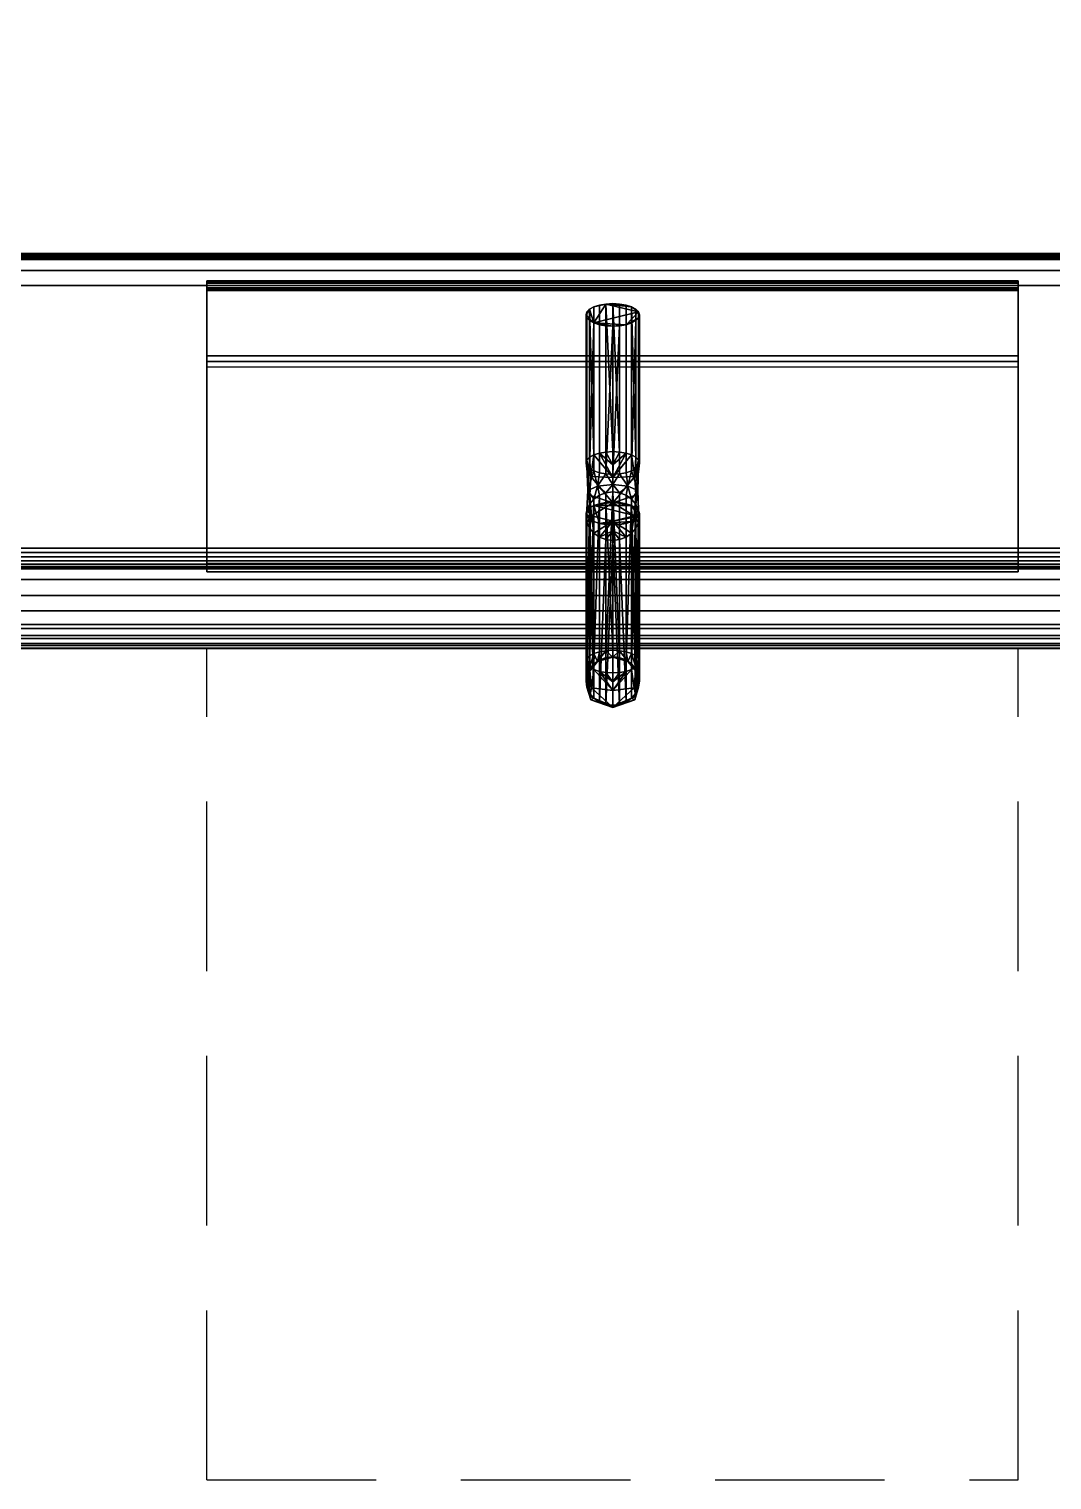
# Model space of a CAD drawing. Extents: x -1 to 1206, y -1086 to 56.
# Drawn here: x 190.6 to 382.3, y -1085.6 to -814 of the extents above; entities that cross this region are included whole.
import ezdxf

# ---------------------------------------------------------------- set-up
doc = ezdxf.new("R2010")
doc.units = 0
doc.linetypes.add('NASCOSTA', pattern=[9.525, 6.35, -3.175])
for name, color, linetype in [('IQ_200_2D', 1, 'Continuous'), ('IQ_200_3D', 1, 'Continuous'), ('IQ_204_2D', 7, 'Continuous')]:
    doc.layers.add(name, color=color, linetype=linetype)

msp = doc.modelspace()

# ---------------------------------------------------------------- linework, layer by layer
at = {"layer": 'IQ_200_2D', "linetype": 'Continuous'}
msp.add_line((1200, -930), (0, -930), dxfattribs=at)
at = {"layer": 'IQ_204_2D', "linetype": 'NASCOSTA', "ltscale": 5}
for p, q in [((223.93, -1085.6), (223.93, -930)), ((375.93, -1085.6), (375.93, -930)), ((223.93, -1085.6), (375.93, -1085.6))]:
    msp.add_line(p, q, dxfattribs=at)

# ---------------------------------------------------------------- meshes
at = {"layer": 'IQ_200_3D', "linetype": 'Continuous'}
mesh = msp.add_polyface(dxfattribs=at)
corners = [(1200, -856, 649), (0, -856, 649), (0, 0, 649), (1200, 0, 649)]
mesh.append_faces([[corners[k] for k in face] for face in [(0, 1, 2, 3)]])
mesh = msp.add_polyface(dxfattribs=at)
corners = [(1200, 0, 900), (0, 0, 900), (0, -917, 900), (1200, -917, 900)]
mesh.append_faces([[corners[k] for k in face] for face in [(0, 1, 2, 3)]])
mesh = msp.add_polyface(dxfattribs=at)
corners = [(1200, -856, 658.59), (1200, -856.03, 658.82), (1200, -856.12, 659.05), (1200, -856.25, 659.24), (1200, -856.43, 659.4), (1200, -856.64, 659.52), (1200, -856.87, 659.58), (1200, -857.1, 659.58), (0, -857.1, 659.58), (0, -856.87, 659.58), (0, -856.64, 659.52), (0, -856.43, 659.4), (0, -856.25, 659.24), (0, -856.12, 659.05), (0, -856.03, 658.82), (0, -856, 658.59)]
mesh.append_faces([[corners[k] for k in face] for face in [(9, 6, 7, 8)]], dxfattribs={"vtx0": -1})
mesh.append_faces([[corners[k] for k in face] for face in [(10, 5, 6, 9), (11, 4, 5, 10), (4, 11, 12, 3), (13, 2, 3, 12), (14, 1, 2, 13)]], dxfattribs={"vtx0": -1, "vtx2": -1})
mesh.append_faces([[corners[k] for k in face] for face in [(15, 0, 1, 14)]], dxfattribs={"vtx2": -1})
mesh = msp.add_polyface(dxfattribs=at)
corners = [(1200, -856, 658.59), (0, -856, 658.59), (0, -856, 649), (1200, -856, 649)]
mesh.append_faces([[corners[k] for k in face] for face in [(0, 1, 2, 3)]])
mesh = msp.add_polyface(dxfattribs=at)
corners = [(1200, -861.97, 659.07), (0, -861.97, 659.07), (0, -857.1, 659.58), (1200, -857.1, 659.58)]
mesh.append_faces([[corners[k] for k in face] for face in [(0, 1, 2, 3)]])
mesh = msp.add_polyface(dxfattribs=at)
corners = [(1200, -926.19, 877.8), (0, -926.19, 877.8), (0, -859.16, 810.77), (1200, -859.16, 810.77)]
mesh.append_faces([[corners[k] for k in face] for face in [(0, 1, 2, 3)]])
mesh = msp.add_polyface(dxfattribs=at)
corners = [(1200, -859.16, 810.77), (0, -859.16, 810.77), (0, -915, 691.02), (1200, -915, 691.02)]
mesh.append_faces([[corners[k] for k in face] for face in [(0, 1, 2, 3)]])
mesh = msp.add_polyface(dxfattribs=at)
corners = [(223.93, -875.17, 824.27), (223.93, -861.95, 811.05), (223.93, -861.51, 810.49), (223.93, -861.23, 809.84), (223.93, -861.1, 809.14), (223.93, -861.15, 808.43), (223.93, -861.37, 807.76), (223.93, -914, 694.88), (223.93, -914, 675.07), (223.93, -915.6, 675.07), (223.93, -915.6, 695), (223.93, -862.7, 808.46), (223.93, -862.62, 808.71), (223.93, -862.6, 808.97), (223.93, -862.64, 809.22), (223.93, -862.75, 809.46), (223.93, -862.91, 809.67), (223.93, -876.2, 823.24)]
mesh.append_faces([[corners[k] for k in face] for face in [(1, 16, 17, 0)]], dxfattribs={"vtx0": -1})
mesh.append_faces([[corners[k] for k in face] for face in [(5, 12, 13), (7, 10, 11, 6), (16, 1, 2)]], dxfattribs={"vtx0": -1, "vtx2": -1})
mesh.append_faces([[corners[k] for k in face] for face in [(5, 6, 11, 12), (13, 14, 4, 5), (14, 15, 3, 4), (2, 3, 15, 16)]], dxfattribs={"vtx1": -1, "vtx3": -1})
mesh.append_faces([[corners[k] for k in face] for face in [(7, 8, 9, 10)]], dxfattribs={"vtx3": -1})
mesh = msp.add_polyface(dxfattribs=at)
corners = [(375.93, -861.95, 811.05), (375.93, -861.51, 810.49), (375.93, -861.23, 809.84), (375.93, -861.1, 809.14), (375.93, -861.15, 808.43), (375.93, -861.37, 807.76), (223.93, -861.37, 807.76), (223.93, -861.15, 808.43), (223.93, -861.1, 809.14), (223.93, -861.23, 809.84), (223.93, -861.51, 810.49), (223.93, -861.95, 811.05)]
mesh.append_faces([[corners[k] for k in face] for face in [(1, 10, 11, 0)]], dxfattribs={"vtx0": -1})
mesh.append_faces([[corners[k] for k in face] for face in [(4, 7, 8, 3), (3, 8, 9, 2), (2, 9, 10, 1)]], dxfattribs={"vtx0": -1, "vtx2": -1})
mesh.append_faces([[corners[k] for k in face] for face in [(5, 6, 7, 4)]], dxfattribs={"vtx2": -1})
mesh = msp.add_polyface(dxfattribs=at)
corners = [(375.93, -875.17, 824.27), (375.93, -876.2, 823.24), (375.93, -862.91, 809.67), (375.93, -862.75, 809.46), (375.93, -862.64, 809.22), (375.93, -862.6, 808.97), (375.93, -862.62, 808.71), (375.93, -862.7, 808.46), (375.93, -915.6, 695), (375.93, -915.6, 675.07), (375.93, -914, 675.07), (375.93, -914, 694.88), (375.93, -861.37, 807.76), (375.93, -861.15, 808.43), (375.93, -861.1, 809.14), (375.93, -861.23, 809.84), (375.93, -861.51, 810.49), (375.93, -861.95, 811.05)]
mesh.append_faces([[corners[k] for k in face] for face in [(7, 12, 13, 6)]], dxfattribs={"vtx0": -1, "vtx2": -1})
mesh.append_faces([[corners[k] for k in face] for face in [(16, 17, 2, 3), (15, 16, 3, 4), (13, 14, 5, 6), (14, 15, 4, 5), (11, 12, 7, 8)]], dxfattribs={"vtx1": -1, "vtx3": -1})
mesh.append_faces([[corners[k] for k in face] for face in [(9, 10, 11, 8)]], dxfattribs={"vtx2": -1})
mesh.append_faces([[corners[k] for k in face] for face in [(17, 0, 1, 2)]], dxfattribs={"vtx3": -1})
mesh = msp.add_polyface(dxfattribs=at)
corners = [(1200, -911.14, 653.9), (0, -911.14, 653.9), (0, -861.97, 659.07), (1200, -861.97, 659.07)]
mesh.append_faces([[corners[k] for k in face] for face in [(0, 1, 2, 3)]])
mesh = msp.add_polyface(dxfattribs=at)
corners = [(375.93, -914, 694.88), (223.93, -914, 694.88), (223.93, -861.37, 807.76), (375.93, -861.37, 807.76)]
mesh.append_faces([[corners[k] for k in face] for face in [(0, 1, 2, 3)]])
mesh = msp.add_polyface(dxfattribs=at)
corners = [(375.93, -861.95, 811.05), (223.93, -861.95, 811.05), (223.93, -875.17, 824.27), (375.93, -875.17, 824.27)]
mesh.append_faces([[corners[k] for k in face] for face in [(0, 1, 2, 3)]])
at = {"layer": 'IQ_200_3D', "transparency": 33554458}
mesh = msp.add_polyface(dxfattribs=at)
corners = [(375.93, -915.6, 695), (223.93, -915.6, 695), (223.93, -862.38, 809.13), (375.93, -862.38, 809.13)]
mesh.append_faces([[corners[k] for k in face] for face in [(0, 1, 2, 3)]])
mesh = msp.add_polyface(dxfattribs=at)
corners = [(375.93, -862.38, 809.13), (223.93, -862.38, 809.13), (223.93, -877.21, 824.27), (375.93, -877.21, 824.27)]
mesh.append_faces([[corners[k] for k in face] for face in [(0, 1, 2, 3)]])
at = {"layer": 'IQ_200_3D', "linetype": 'Continuous'}
mesh = msp.add_polyface(dxfattribs=at)
corners = [(375.93, -862.7, 808.46), (375.93, -862.62, 808.71), (375.93, -862.6, 808.97), (375.93, -862.64, 809.22), (375.93, -862.75, 809.46), (375.93, -862.91, 809.67), (223.93, -862.91, 809.67), (223.93, -862.75, 809.46), (223.93, -862.64, 809.22), (223.93, -862.6, 808.97), (223.93, -862.62, 808.71), (223.93, -862.7, 808.46)]
mesh.append_faces([[corners[k] for k in face] for face in [(7, 4, 5, 6)]], dxfattribs={"vtx0": -1})
mesh.append_faces([[corners[k] for k in face] for face in [(8, 3, 4, 7), (3, 8, 9, 2), (10, 1, 2, 9)]], dxfattribs={"vtx0": -1, "vtx2": -1})
mesh.append_faces([[corners[k] for k in face] for face in [(11, 0, 1, 10)]], dxfattribs={"vtx2": -1})
mesh = msp.add_polyface(dxfattribs=at)
corners = [(375.93, -862.7, 808.46), (223.93, -862.7, 808.46), (223.93, -915.6, 695), (375.93, -915.6, 695)]
mesh.append_faces([[corners[k] for k in face] for face in [(0, 1, 2, 3)]])
mesh = msp.add_polyface(dxfattribs=at)
corners = [(375.93, -876.2, 823.24), (223.93, -876.2, 823.24), (223.93, -862.91, 809.67), (375.93, -862.91, 809.67)]
mesh.append_faces([[corners[k] for k in face] for face in [(0, 1, 2, 3)]])
mesh = msp.add_polyface(dxfattribs=at)
corners = [(300, -865.37, 802.21), (301.29, -865.44, 802.05), (302.5, -865.65, 801.6), (303.54, -865.99, 800.88), (304.33, -866.42, 799.94), (304.83, -866.93, 798.85), (305, -867.48, 797.67), (304.83, -868.03, 796.5), (304.33, -868.54, 795.41), (303.54, -868.97, 794.47), (302.5, -869.31, 793.75), (301.29, -869.52, 793.3), (300, -869.59, 793.14), (298.71, -869.52, 793.3), (297.5, -869.31, 793.75), (296.46, -868.97, 794.47), (295.67, -868.54, 795.41), (295.17, -868.03, 796.5), (295, -867.48, 797.67), (295.17, -866.93, 798.85), (295.67, -866.42, 799.94), (296.46, -865.99, 800.88), (297.5, -865.65, 801.6), (298.71, -865.44, 802.05)]
mesh.append_faces([[corners[k] for k in face] for face in [(7, 5, 6)]], dxfattribs={"vtx0": -1})
mesh.append_faces([[corners[k] for k in face] for face in [(21, 15, 20)]], dxfattribs={"vtx0": -1, "vtx1": -1})
mesh.append_faces([[corners[k] for k in face] for face in [(15, 23, 5), (20, 15, 18), (21, 23, 15), (10, 12, 15), (15, 5, 10), (5, 7, 10), (23, 3, 5)]], dxfattribs={"vtx0": -1, "vtx1": -1, "vtx2": -1})
mesh.append_faces([[corners[k] for k in face] for face in [(15, 17, 18), (15, 12, 13)]], dxfattribs={"vtx0": -1, "vtx2": -1})
mesh.append_faces([[corners[k] for k in face] for face in [(14, 15, 13), (19, 20, 18), (22, 23, 21), (8, 9, 7), (0, 1, 23), (4, 5, 3), (11, 12, 10)]], dxfattribs={"vtx1": -1})
mesh.append_faces([[corners[k] for k in face] for face in [(9, 10, 7), (1, 2, 23), (2, 3, 23)]], dxfattribs={"vtx1": -1, "vtx2": -1})
mesh.append_faces([[corners[k] for k in face] for face in [(15, 16, 17)]], dxfattribs={"vtx2": -1})
mesh = msp.add_polyface(dxfattribs=at)
corners = [(300, -865.37, 802.21), (298.71, -865.44, 802.05), (297.5, -865.65, 801.6), (296.46, -865.99, 800.88), (295.67, -866.42, 799.94), (295.17, -866.93, 798.85), (295, -867.48, 797.67), (295.17, -868.03, 796.5), (295.67, -868.54, 795.41), (296.46, -868.97, 794.47), (297.5, -869.31, 793.75), (298.71, -869.52, 793.3), (300, -869.59, 793.14), (300, -897.31, 806.07), (298.71, -897.24, 806.22), (297.5, -897.03, 806.67), (296.46, -896.69, 807.39), (295.67, -896.25, 808.33), (295.17, -895.74, 809.43), (295, -895.2, 810.6), (295.17, -894.65, 811.77), (295.67, -894.14, 812.86), (296.46, -893.7, 813.8), (297.5, -893.37, 814.52), (298.71, -893.16, 814.98), (300, -893.08, 815.13)]
mesh.append_faces([[corners[k] for k in face] for face in [(14, 12, 13)]], dxfattribs={"vtx0": -1})
mesh.append_faces([[corners[k] for k in face] for face in [(7, 19, 6), (9, 17, 8), (19, 7, 18), (22, 4, 21)]], dxfattribs={"vtx0": -1, "vtx1": -1})
mesh.append_faces([[corners[k] for k in face] for face in [(11, 14, 15, 10), (9, 16, 17), (10, 15, 16, 9), (8, 17, 18, 7), (5, 20, 21, 4), (2, 23, 24, 1), (3, 22, 23, 2), (1, 24, 25), (20, 5, 6, 19)]], dxfattribs={"vtx0": -1, "vtx2": -1})
mesh.append_faces([[corners[k] for k in face] for face in [(0, 1, 25)]], dxfattribs={"vtx1": -1})
mesh.append_faces([[corners[k] for k in face] for face in [(11, 12, 14), (3, 4, 22)]], dxfattribs={"vtx1": -1, "vtx2": -1})
mesh = msp.add_polyface(dxfattribs=at)
corners = [(300, -869.59, 793.14), (301.29, -869.52, 793.3), (302.5, -869.31, 793.75), (303.54, -868.97, 794.47), (304.33, -868.54, 795.41), (304.83, -868.03, 796.5), (305, -867.48, 797.67), (304.83, -866.93, 798.85), (304.33, -866.42, 799.94), (303.54, -865.99, 800.88), (302.5, -865.65, 801.6), (301.29, -865.44, 802.05), (300, -865.37, 802.21), (300, -893.08, 815.13), (301.29, -893.16, 814.98), (302.5, -893.37, 814.52), (303.54, -893.7, 813.8), (304.33, -894.14, 812.86), (304.83, -894.65, 811.77), (305, -895.2, 810.6), (304.83, -895.74, 809.43), (304.33, -896.25, 808.33), (303.54, -896.69, 807.39), (302.5, -897.03, 806.67), (301.29, -897.24, 806.22), (300, -897.31, 806.07)]
mesh.append_faces([[corners[k] for k in face] for face in [(14, 12, 13)]], dxfattribs={"vtx0": -1})
mesh.append_faces([[corners[k] for k in face] for face in [(9, 17, 8), (22, 4, 21), (20, 6, 19)]], dxfattribs={"vtx0": -1, "vtx1": -1})
mesh.append_faces([[corners[k] for k in face] for face in [(11, 14, 15, 10), (9, 16, 17), (10, 15, 16, 9), (8, 17, 18, 7), (19, 6, 7, 18), (5, 20, 21, 4), (2, 23, 24, 1), (3, 22, 23, 2), (1, 24, 25)]], dxfattribs={"vtx0": -1, "vtx2": -1})
mesh.append_faces([[corners[k] for k in face] for face in [(0, 1, 25)]], dxfattribs={"vtx1": -1})
mesh.append_faces([[corners[k] for k in face] for face in [(11, 12, 14), (5, 6, 20), (3, 4, 22)]], dxfattribs={"vtx1": -1, "vtx2": -1})
mesh = msp.add_polyface(dxfattribs=at)
corners = [(375.93, -875.17, 824.27), (223.93, -875.17, 824.27), (223.93, -876.2, 823.24), (375.93, -876.2, 823.24)]
mesh.append_faces([[corners[k] for k in face] for face in [(0, 1, 2, 3)]])
mesh = msp.add_polyface(dxfattribs=at)
corners = [(300, -909.7, 809.08), (300, -902.64, 815.55), (300, -893.08, 815.13), (298.71, -893.16, 814.98), (297.5, -893.37, 814.52), (296.46, -893.7, 813.8), (295.67, -894.14, 812.86), (295.17, -894.65, 811.77), (295, -895.2, 810.6), (295.17, -895.74, 809.43), (295.67, -896.25, 808.33), (296.46, -896.69, 807.39), (297.5, -897.03, 806.67), (298.71, -897.24, 806.22), (300, -897.31, 806.07), (300, -899.22, 806.15), (300, -900.63, 804.86), (298.71, -900.79, 804.93), (297.5, -901.24, 805.14), (296.46, -901.96, 805.48), (295.67, -902.9, 805.91), (295.17, -903.99, 806.42), (295, -905.16, 806.97), (295.17, -906.34, 807.52), (295.67, -907.43, 808.03), (296.46, -908.37, 808.46), (297.5, -909.09, 808.8), (298.71, -909.54, 809.01), (300, -906.1, 812.38), (300, -897.95, 815.34), (300, -907.9, 810.73), (300, -895.52, 815.24), (295.69, -901.22, 813.42), (295.31, -900.34, 809.22), (296, -905.11, 811.85), (297.17, -899.52, 806.97), (295.89, -897.72, 814.12)]
mesh.append_faces([[corners[k] for k in face] for face in [(1, 34, 28), (10, 33, 9), (29, 36, 1), (4, 31, 3), (11, 33, 10), (7, 36, 6), (18, 35, 17), (21, 33, 20), (19, 35, 18), (25, 34, 24), (27, 30, 26)]], dxfattribs={"vtx0": -1, "vtx1": -1})
mesh.append_faces([[corners[k] for k in face] for face in [(13, 15, 35), (9, 33, 32), (11, 35, 33), (5, 36, 29), (32, 36, 8), (33, 35, 19), (21, 34, 33), (32, 33, 34), (34, 25, 28), (1, 32, 34), (1, 36, 32), (15, 17, 35)]], dxfattribs={"vtx0": -1, "vtx1": -1, "vtx2": -1})
mesh.append_faces([[corners[k] for k in face] for face in [(34, 22, 23), (35, 12, 13), (36, 7, 8), (33, 19, 20), (34, 21, 22), (32, 8, 9), (28, 25, 26), (34, 23, 24)]], dxfattribs={"vtx0": -1, "vtx2": -1})
mesh.append_faces([[corners[k] for k in face] for face in [(11, 12, 35), (29, 31, 4), (4, 5, 29), (5, 6, 36), (30, 28, 26)]], dxfattribs={"vtx1": -1, "vtx2": -1})
mesh.append_faces([[corners[k] for k in face] for face in [(31, 2, 3), (13, 14, 15), (15, 16, 17), (27, 0, 30)]], dxfattribs={"vtx2": -1})
mesh = msp.add_polyface(dxfattribs=at)
corners = [(300, -900.63, 804.86), (300, -899.22, 806.15), (300, -897.31, 806.07), (301.29, -897.24, 806.22), (302.5, -897.03, 806.67), (303.54, -896.69, 807.39), (304.33, -896.25, 808.33), (304.83, -895.74, 809.43), (305, -895.2, 810.6), (304.83, -894.65, 811.77), (304.33, -894.14, 812.86), (303.54, -893.7, 813.8), (302.5, -893.37, 814.52), (301.29, -893.16, 814.98), (300, -893.08, 815.13), (300, -902.64, 815.55), (300, -909.7, 809.08), (301.29, -909.54, 809.01), (302.5, -909.09, 808.8), (303.54, -908.37, 808.46), (304.33, -907.43, 808.03), (304.83, -906.34, 807.52), (305, -905.16, 806.97), (304.83, -903.99, 806.42), (304.33, -902.9, 805.91), (303.54, -901.96, 805.48), (302.5, -901.24, 805.14), (301.29, -900.79, 804.93), (300, -897.95, 815.34), (300, -906.1, 812.38), (300, -895.52, 815.24), (300, -907.9, 810.73), (304.31, -901.22, 813.42), (304.69, -900.34, 809.22), (304, -905.11, 811.85), (302.83, -899.52, 806.97), (304.11, -897.72, 814.12)]
mesh.append_faces([[corners[k] for k in face] for face in [(12, 28, 11), (7, 33, 6), (5, 35, 4), (11, 36, 10), (29, 34, 15), (22, 34, 21), (19, 29, 18), (18, 31, 17), (15, 36, 28), (24, 33, 23)]], dxfattribs={"vtx0": -1, "vtx1": -1})
mesh.append_faces([[corners[k] for k in face] for face in [(32, 8, 36), (28, 36, 11), (15, 34, 32), (5, 33, 35), (3, 35, 1), (7, 32, 33), (15, 32, 36), (19, 34, 29), (34, 23, 33), (35, 27, 1), (32, 34, 33), (25, 35, 33)]], dxfattribs={"vtx0": -1, "vtx1": -1, "vtx2": -1})
mesh.append_faces([[corners[k] for k in face] for face in [(36, 9, 10), (34, 22, 23), (35, 25, 26)]], dxfattribs={"vtx0": -1, "vtx2": -1})
mesh.append_faces([[corners[k] for k in face] for face in [(0, 1, 27)]], dxfattribs={"vtx1": -1})
mesh.append_faces([[corners[k] for k in face] for face in [(12, 13, 30), (7, 8, 32), (30, 28, 12), (5, 6, 33), (3, 4, 35), (20, 21, 34), (29, 31, 18), (19, 20, 34), (24, 25, 33), (26, 27, 35), (8, 9, 36)]], dxfattribs={"vtx1": -1, "vtx2": -1})
mesh.append_faces([[corners[k] for k in face] for face in [(13, 14, 30), (1, 2, 3), (31, 16, 17)]], dxfattribs={"vtx2": -1})
mesh = msp.add_polyface(dxfattribs=at)
corners = [(300, -909.7, 809.08), (298.71, -909.54, 809.01), (297.5, -909.09, 808.8), (296.46, -908.37, 808.46), (295.67, -907.43, 808.03), (295.17, -906.34, 807.52), (295, -905.16, 806.97), (295.17, -903.99, 806.42), (295.67, -902.9, 805.91), (296.46, -901.96, 805.48), (297.5, -901.24, 805.14), (298.71, -900.79, 804.93), (300, -900.63, 804.86), (300, -931.48, 738.7), (298.71, -931.64, 738.77), (297.5, -932.09, 738.98), (296.46, -932.81, 739.32), (295.67, -933.75, 739.75), (295.17, -934.84, 740.26), (295, -936.02, 740.81), (295.17, -937.19, 741.36), (295.67, -938.28, 741.87), (296.46, -939.22, 742.3), (297.5, -939.94, 742.64), (298.71, -940.39, 742.85), (300, -940.55, 742.92)]
mesh.append_faces([[corners[k] for k in face] for face in [(9, 17, 8), (5, 20, 4), (2, 23, 1), (4, 22, 3), (20, 6, 19)]], dxfattribs={"vtx0": -1, "vtx1": -1})
mesh.append_faces([[corners[k] for k in face] for face in [(11, 14, 15, 10), (10, 15, 16), (19, 6, 7, 18), (3, 22, 23, 2), (20, 5, 6), (24, 0, 1)]], dxfattribs={"vtx0": -1, "vtx2": -1})
mesh.append_faces([[corners[k] for k in face] for face in [(17, 18, 8), (16, 17, 9), (11, 12, 14), (7, 8, 18), (9, 10, 16), (21, 22, 4), (20, 21, 4), (23, 24, 1)]], dxfattribs={"vtx1": -1, "vtx2": -1})
mesh.append_faces([[corners[k] for k in face] for face in [(12, 13, 14), (24, 25, 0)]], dxfattribs={"vtx2": -1})
mesh = msp.add_polyface(dxfattribs=at)
corners = [(300, -900.63, 804.86), (301.29, -900.79, 804.93), (302.5, -901.24, 805.14), (303.54, -901.96, 805.48), (304.33, -902.9, 805.91), (304.83, -903.99, 806.42), (305, -905.16, 806.97), (304.83, -906.34, 807.52), (304.33, -907.43, 808.03), (303.54, -908.37, 808.46), (302.5, -909.09, 808.8), (301.29, -909.54, 809.01), (300, -909.7, 809.08), (300, -940.55, 742.92), (301.29, -940.39, 742.85), (302.5, -939.94, 742.64), (303.54, -939.22, 742.3), (304.33, -938.28, 741.87), (304.83, -937.19, 741.36), (305, -936.02, 740.81), (304.83, -934.84, 740.26), (304.33, -933.75, 739.75), (303.54, -932.81, 739.32), (302.5, -932.09, 738.98), (301.29, -931.64, 738.77), (300, -931.48, 738.7)]
mesh.append_faces([[corners[k] for k in face] for face in [(14, 12, 13)]], dxfattribs={"vtx0": -1})
mesh.append_faces([[corners[k] for k in face] for face in [(15, 11, 14), (7, 19, 6), (9, 17, 8), (19, 7, 18), (3, 23, 2)]], dxfattribs={"vtx0": -1, "vtx1": -1})
mesh.append_faces([[corners[k] for k in face] for face in [(9, 16, 17), (10, 15, 16, 9), (8, 17, 18), (15, 10, 11), (2, 23, 24, 1), (21, 4, 5), (20, 5, 6, 19)]], dxfattribs={"vtx0": -1, "vtx2": -1})
mesh.append_faces([[corners[k] for k in face] for face in [(11, 12, 14), (7, 8, 18), (21, 22, 4), (20, 21, 5), (22, 23, 3), (3, 4, 22), (0, 1, 24)]], dxfattribs={"vtx1": -1, "vtx2": -1})
mesh.append_faces([[corners[k] for k in face] for face in [(24, 25, 0)]], dxfattribs={"vtx2": -1})
mesh = msp.add_polyface(dxfattribs=at)
corners = [(300, -906.78, 713.39), (298.71, -906.71, 713.54), (297.5, -906.5, 713.99), (296.46, -906.16, 714.71), (295.67, -905.73, 715.65), (295.17, -905.22, 716.75), (295, -904.67, 717.92), (295.17, -904.12, 719.09), (295.67, -903.61, 720.18), (296.46, -903.18, 721.12), (297.5, -902.84, 721.84), (298.71, -902.63, 722.3), (300, -902.56, 722.45), (301.29, -902.63, 722.3), (302.5, -902.84, 721.84), (303.54, -903.18, 721.12), (304.33, -903.61, 720.18), (304.83, -904.12, 719.09), (305, -904.67, 717.92), (304.83, -905.22, 716.75), (304.33, -905.73, 715.65), (303.54, -906.16, 714.71), (302.5, -906.5, 713.99), (301.29, -906.71, 713.54)]
mesh.append_faces([[corners[k] for k in face] for face in [(5, 3, 4), (2, 0, 1), (12, 10, 11), (23, 21, 22), (21, 19, 20)]], dxfattribs={"vtx0": -1})
mesh.append_faces([[corners[k] for k in face] for face in [(3, 9, 2)]], dxfattribs={"vtx0": -1, "vtx1": -1})
mesh.append_faces([[corners[k] for k in face] for face in [(3, 6, 8), (9, 19, 2), (15, 19, 9), (19, 15, 17), (2, 21, 23), (19, 21, 2), (12, 15, 9)]], dxfattribs={"vtx0": -1, "vtx1": -1, "vtx2": -1})
mesh.append_faces([[corners[k] for k in face] for face in [(12, 9, 10), (3, 8, 9), (2, 23, 0), (12, 14, 15)]], dxfattribs={"vtx0": -1, "vtx2": -1})
mesh.append_faces([[corners[k] for k in face] for face in [(5, 6, 3)]], dxfattribs={"vtx1": -1, "vtx2": -1})
mesh.append_faces([[corners[k] for k in face] for face in [(6, 7, 8), (12, 13, 14), (15, 16, 17), (17, 18, 19)]], dxfattribs={"vtx2": -1})
mesh = msp.add_polyface(dxfattribs=at)
corners = [(300, -934.5, 726.31), (298.71, -934.43, 726.47), (297.5, -934.22, 726.92), (296.46, -933.88, 727.64), (295.67, -933.44, 728.58), (295.17, -932.93, 729.67), (295, -932.39, 730.84), (295.17, -931.84, 732.02), (295.67, -931.33, 733.11), (296.46, -930.89, 734.05), (297.5, -930.56, 734.77), (298.71, -930.35, 735.22), (300, -930.27, 735.37), (300, -902.56, 722.45), (298.71, -902.63, 722.3), (297.5, -902.84, 721.84), (296.46, -903.18, 721.12), (295.67, -903.61, 720.18), (295.17, -904.12, 719.09), (295, -904.67, 717.92), (295.17, -905.22, 716.75), (295.67, -905.73, 715.65), (296.46, -906.16, 714.71), (297.5, -906.5, 713.99), (298.71, -906.71, 713.54), (300, -906.78, 713.39)]
mesh.append_faces([[corners[k] for k in face] for face in [(14, 12, 13), (1, 24, 25, 0)]], dxfattribs={"vtx0": -1})
mesh.append_faces([[corners[k] for k in face] for face in [(9, 17, 8)]], dxfattribs={"vtx0": -1, "vtx1": -1})
mesh.append_faces([[corners[k] for k in face] for face in [(11, 14, 15, 10), (9, 16, 17), (10, 15, 16, 9), (8, 17, 18, 7), (19, 6, 7, 18), (5, 20, 21, 4), (4, 21, 22, 3), (2, 23, 24, 1), (3, 22, 23, 2), (20, 5, 6, 19)]], dxfattribs={"vtx0": -1, "vtx2": -1})
mesh.append_faces([[corners[k] for k in face] for face in [(11, 12, 14)]], dxfattribs={"vtx1": -1, "vtx2": -1})
mesh = msp.add_polyface(dxfattribs=at)
corners = [(300, -930.27, 735.37), (301.29, -930.35, 735.22), (302.5, -930.56, 734.77), (303.54, -930.89, 734.05), (304.33, -931.33, 733.11), (304.83, -931.84, 732.02), (305, -932.39, 730.84), (304.83, -932.93, 729.67), (304.33, -933.44, 728.58), (303.54, -933.88, 727.64), (302.5, -934.22, 726.92), (301.29, -934.43, 726.47), (300, -934.5, 726.31), (300, -906.78, 713.39), (301.29, -906.71, 713.54), (302.5, -906.5, 713.99), (303.54, -906.16, 714.71), (304.33, -905.73, 715.65), (304.83, -905.22, 716.75), (305, -904.67, 717.92), (304.83, -904.12, 719.09), (304.33, -903.61, 720.18), (303.54, -903.18, 721.12), (302.5, -902.84, 721.84), (301.29, -902.63, 722.3), (300, -902.56, 722.45)]
mesh.append_faces([[corners[k] for k in face] for face in [(22, 4, 21)]], dxfattribs={"vtx0": -1, "vtx1": -1})
mesh.append_faces([[corners[k] for k in face] for face in [(11, 14, 15, 10), (9, 16, 17, 8), (10, 15, 16, 9), (8, 17, 18, 7), (19, 6, 7, 18), (5, 20, 21, 4), (2, 23, 24, 1), (3, 22, 23, 2), (1, 24, 25), (20, 5, 6, 19)]], dxfattribs={"vtx0": -1, "vtx2": -1})
mesh.append_faces([[corners[k] for k in face] for face in [(0, 1, 25)]], dxfattribs={"vtx1": -1})
mesh.append_faces([[corners[k] for k in face] for face in [(3, 4, 22)]], dxfattribs={"vtx1": -1, "vtx2": -1})
mesh.append_faces([[corners[k] for k in face] for face in [(12, 13, 14, 11)]], dxfattribs={"vtx2": -1})
mesh = msp.add_polyface(dxfattribs=at)
corners = [(1200, -911.14, 653.9), (1200, -911.97, 653.92), (1200, -912.78, 654.13), (1200, -913.52, 654.52), (1200, -914.14, 655.08), (1200, -914.61, 655.77), (1200, -914.9, 656.55), (1200, -915, 657.38), (0, -915, 657.38), (0, -914.9, 656.55), (0, -914.61, 655.77), (0, -914.14, 655.08), (0, -913.52, 654.52), (0, -912.78, 654.13), (0, -911.97, 653.92), (0, -911.14, 653.9)]
mesh.append_faces([[corners[k] for k in face] for face in [(1, 14, 15, 0)]], dxfattribs={"vtx0": -1})
mesh.append_faces([[corners[k] for k in face] for face in [(6, 9, 10, 5), (5, 10, 11, 4), (4, 11, 12, 3), (3, 12, 13, 2), (2, 13, 14, 1)]], dxfattribs={"vtx0": -1, "vtx2": -1})
mesh.append_faces([[corners[k] for k in face] for face in [(7, 8, 9, 6)]], dxfattribs={"vtx2": -1})
mesh = msp.add_polyface(dxfattribs=at)
corners = [(1200, -915, 691.02), (0, -915, 691.02), (0, -915, 657.38), (1200, -915, 657.38)]
mesh.append_faces([[corners[k] for k in face] for face in [(0, 1, 2, 3)]])
mesh = msp.add_polyface(dxfattribs=at)
corners = [(375.93, -915.6, 675.07), (223.93, -915.6, 675.07), (223.93, -914, 675.07), (375.93, -914, 675.07)]
mesh.append_faces([[corners[k] for k in face] for face in [(0, 1, 2, 3)]])
mesh = msp.add_polyface(dxfattribs=at)
corners = [(375.93, -914, 675.07), (223.93, -914, 675.07), (223.93, -914, 694.88), (375.93, -914, 694.88)]
mesh.append_faces([[corners[k] for k in face] for face in [(0, 1, 2, 3)]])
mesh = msp.add_polyface(dxfattribs=at)
corners = [(1200, -926.19, 877.8), (1200, -928.08, 880.2), (1200, -929.37, 882.97), (1200, -929.96, 885.97), (1200, -929.85, 889.03), (1200, -929.02, 891.97), (1200, -927.53, 894.64), (1200, -925.45, 896.88), (1200, -922.91, 898.58), (1200, -920.04, 899.64), (1200, -917, 900), (0, -917, 900), (0, -920.04, 899.64), (0, -922.91, 898.58), (0, -925.45, 896.88), (0, -927.53, 894.64), (0, -929.02, 891.97), (0, -929.85, 889.03), (0, -929.96, 885.97), (0, -929.37, 882.97), (0, -928.08, 880.2), (0, -926.19, 877.8)]
mesh.append_faces([[corners[k] for k in face] for face in [(1, 20, 21, 0)]], dxfattribs={"vtx0": -1})
mesh.append_faces([[corners[k] for k in face] for face in [(9, 12, 13, 8), (7, 14, 15, 6), (8, 13, 14, 7), (6, 15, 16, 5), (4, 17, 18, 3), (2, 19, 20, 1), (3, 18, 19, 2), (17, 4, 5, 16)]], dxfattribs={"vtx0": -1, "vtx2": -1})
mesh.append_faces([[corners[k] for k in face] for face in [(10, 11, 12, 9)]], dxfattribs={"vtx2": -1})
mesh = msp.add_polyface(dxfattribs=at)
corners = [(375.93, -915.6, 695), (223.93, -915.6, 695), (223.93, -915.6, 675.07), (375.93, -915.6, 675.07)]
mesh.append_faces([[corners[k] for k in face] for face in [(0, 1, 2, 3)]])
at = {"layer": 'IQ_200_3D', "transparency": 33554458}
mesh = msp.add_polyface(dxfattribs=at)
corners = [(375.93, -915.6, 675.07), (223.93, -915.6, 675.07), (223.93, -915.6, 695), (375.93, -915.6, 695)]
mesh.append_faces([[corners[k] for k in face] for face in [(0, 1, 2, 3)]])
at = {"layer": 'IQ_200_3D', "linetype": 'Continuous'}
mesh = msp.add_polyface(dxfattribs=at)
corners = [(300, -934.5, 726.31), (300, -940.96, 733.37), (300, -940.55, 742.92), (298.71, -940.39, 742.85), (297.5, -939.94, 742.64), (296.46, -939.22, 742.3), (295.67, -938.28, 741.87), (295.17, -937.19, 741.36), (295, -936.02, 740.81), (295.17, -934.84, 740.26), (295.67, -933.75, 739.75), (296.46, -932.81, 739.32), (297.5, -932.09, 738.98), (298.71, -931.64, 738.77), (300, -931.48, 738.7), (300, -931.57, 736.79), (300, -930.27, 735.37), (298.71, -930.35, 735.22), (297.5, -930.56, 734.77), (296.46, -930.89, 734.05), (295.67, -931.33, 733.11), (295.17, -931.84, 732.02), (295, -932.39, 730.84), (295.17, -932.93, 729.67), (295.67, -933.44, 728.58), (296.46, -933.88, 727.64), (297.5, -934.22, 726.92), (298.71, -934.43, 726.47), (300, -937.79, 729.9), (300, -940.76, 738.06), (300, -936.15, 728.11), (300, -940.65, 740.49), (295.69, -938.84, 734.79), (295.31, -934.64, 735.67), (296, -937.27, 730.9), (297.17, -932.39, 736.49), (295.89, -939.54, 738.29)]
mesh.append_faces([[corners[k] for k in face] for face in [(1, 34, 28), (10, 33, 9), (29, 36, 1), (4, 31, 3), (11, 33, 10), (7, 36, 6), (18, 35, 17), (21, 33, 20), (19, 35, 18), (25, 34, 24), (27, 30, 26)]], dxfattribs={"vtx0": -1, "vtx1": -1})
mesh.append_faces([[corners[k] for k in face] for face in [(13, 15, 35), (9, 33, 32), (11, 35, 33), (5, 36, 29), (32, 36, 8), (33, 35, 19), (21, 34, 33), (32, 33, 34), (34, 25, 28), (1, 32, 34), (1, 36, 32), (15, 17, 35)]], dxfattribs={"vtx0": -1, "vtx1": -1, "vtx2": -1})
mesh.append_faces([[corners[k] for k in face] for face in [(34, 22, 23), (35, 12, 13), (36, 7, 8), (33, 19, 20), (34, 21, 22), (32, 8, 9), (28, 25, 26), (34, 23, 24)]], dxfattribs={"vtx0": -1, "vtx2": -1})
mesh.append_faces([[corners[k] for k in face] for face in [(11, 12, 35), (29, 31, 4), (4, 5, 29), (5, 6, 36), (30, 28, 26)]], dxfattribs={"vtx1": -1, "vtx2": -1})
mesh.append_faces([[corners[k] for k in face] for face in [(31, 2, 3), (13, 14, 15), (15, 16, 17), (27, 0, 30)]], dxfattribs={"vtx2": -1})
mesh = msp.add_polyface(dxfattribs=at)
corners = [(300, -930.27, 735.37), (300, -931.57, 736.79), (300, -931.48, 738.7), (301.29, -931.64, 738.77), (302.5, -932.09, 738.98), (303.54, -932.81, 739.32), (304.33, -933.75, 739.75), (304.83, -934.84, 740.26), (305, -936.02, 740.81), (304.83, -937.19, 741.36), (304.33, -938.28, 741.87), (303.54, -939.22, 742.3), (302.5, -939.94, 742.64), (301.29, -940.39, 742.85), (300, -940.55, 742.92), (300, -940.96, 733.37), (300, -934.5, 726.31), (301.29, -934.43, 726.47), (302.5, -934.22, 726.92), (303.54, -933.88, 727.64), (304.33, -933.44, 728.58), (304.83, -932.93, 729.67), (305, -932.39, 730.84), (304.83, -931.84, 732.02), (304.33, -931.33, 733.11), (303.54, -930.89, 734.05), (302.5, -930.56, 734.77), (301.29, -930.35, 735.22), (300, -940.76, 738.06), (300, -937.79, 729.9), (300, -940.65, 740.49), (300, -936.15, 728.11), (304.31, -938.84, 734.79), (304.69, -934.64, 735.67), (304, -937.27, 730.9), (302.83, -932.39, 736.49), (304.11, -939.54, 738.29)]
mesh.append_faces([[corners[k] for k in face] for face in [(12, 28, 11), (7, 33, 6), (5, 35, 4), (11, 36, 10), (29, 34, 15), (22, 34, 21), (19, 29, 18), (18, 31, 17), (15, 36, 28), (24, 33, 23)]], dxfattribs={"vtx0": -1, "vtx1": -1})
mesh.append_faces([[corners[k] for k in face] for face in [(32, 8, 36), (28, 36, 11), (15, 34, 32), (5, 33, 35), (3, 35, 1), (7, 32, 33), (15, 32, 36), (19, 34, 29), (34, 23, 33), (35, 27, 1), (32, 34, 33), (25, 35, 33)]], dxfattribs={"vtx0": -1, "vtx1": -1, "vtx2": -1})
mesh.append_faces([[corners[k] for k in face] for face in [(36, 9, 10), (34, 22, 23), (35, 25, 26)]], dxfattribs={"vtx0": -1, "vtx2": -1})
mesh.append_faces([[corners[k] for k in face] for face in [(0, 1, 27)]], dxfattribs={"vtx1": -1})
mesh.append_faces([[corners[k] for k in face] for face in [(12, 13, 30), (7, 8, 32), (30, 28, 12), (5, 6, 33), (3, 4, 35), (20, 21, 34), (29, 31, 18), (19, 20, 34), (24, 25, 33), (26, 27, 35), (8, 9, 36)]], dxfattribs={"vtx1": -1, "vtx2": -1})
mesh.append_faces([[corners[k] for k in face] for face in [(13, 14, 30), (1, 2, 3), (31, 16, 17)]], dxfattribs={"vtx2": -1})

doc.saveas('drawing.dxf')
